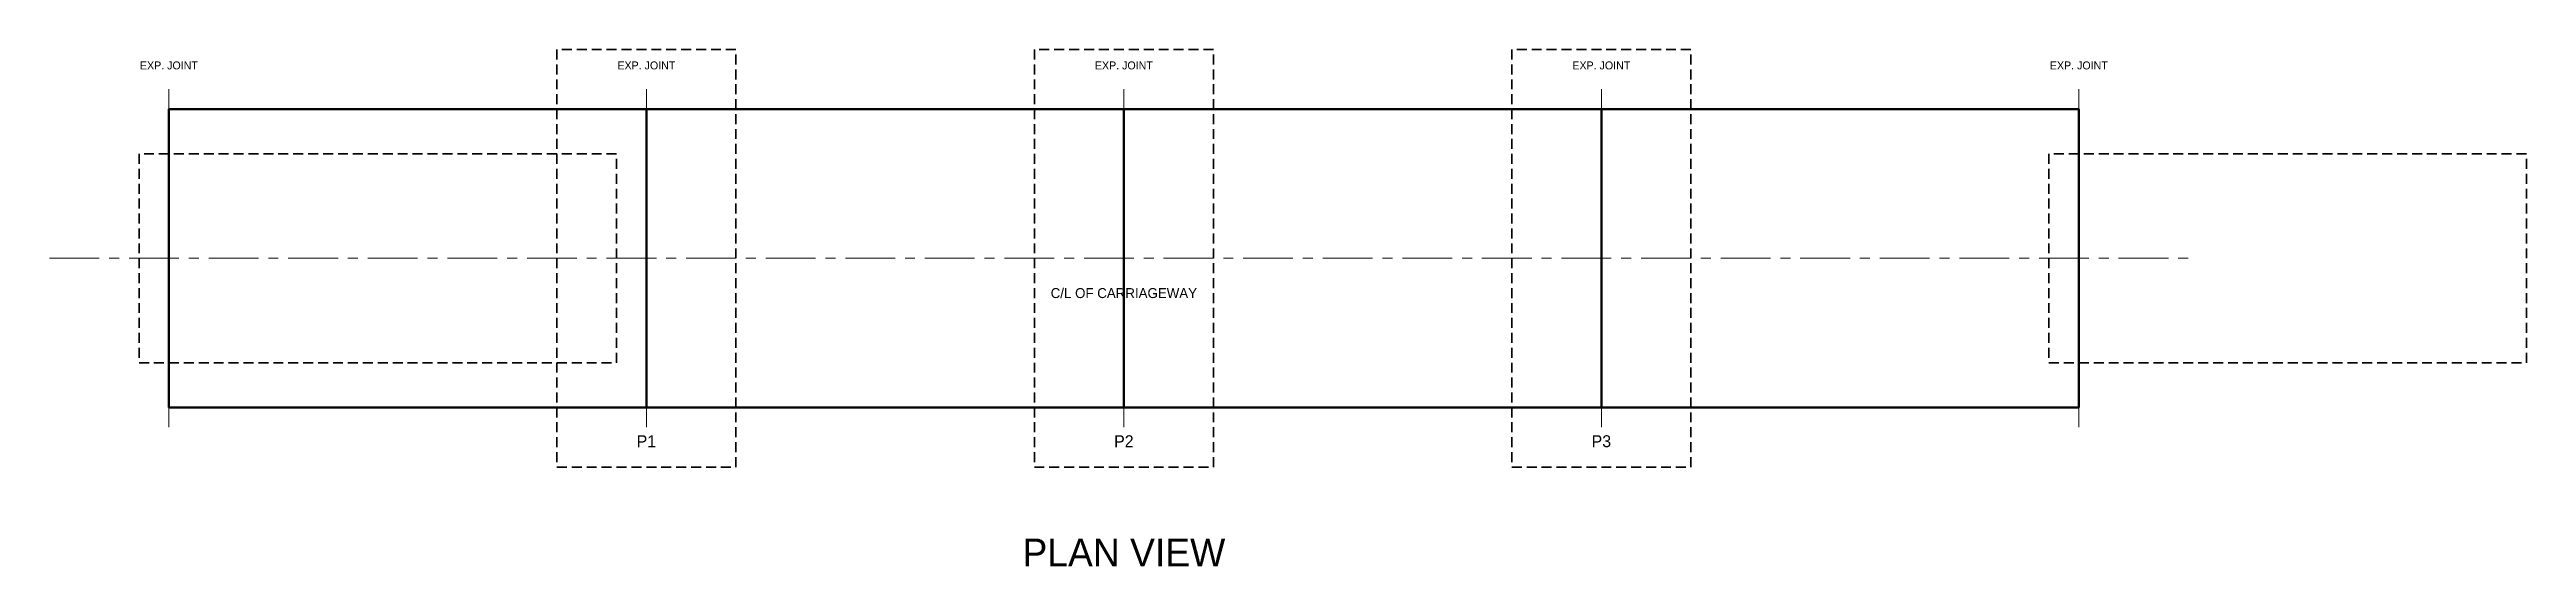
# Model space of a CAD drawing. Header units: metres. Extents: x -26 to 72, y -14 to 133.
# Drawn here: x -3 to 59.2, y -14 to -1 of the extents above.
import ezdxf
from ezdxf.enums import TextEntityAlignment as Align

# ---------------------------------------------------------------- set-up
doc = ezdxf.new("R2010")
doc.units = ezdxf.units.M
doc.linetypes.add('CENTER', pattern=[2, 1.25, -0.25, 0.25, -0.25])
doc.linetypes.add('HIDDEN', pattern=[0.375, 0.25, -0.125])
for name, color, linetype, lineweight in [('A-DIM', 1, 'CONTINUOUS', 18), ('A-GRID', 8, 'CENTER', 15), ('A-TEXT', 7, 'CONTINUOUS', 18), ('S-ABUT', 5, 'CONTINUOUS', 50), ('S-DECK', 4, 'CONTINUOUS', 50), ('S-FNDTN', 2, 'HIDDEN', 35), ('S-PIER', 3, 'CONTINUOUS', 50)]:
    doc.layers.add(name, color=color, linetype=linetype, lineweight=lineweight)

msp = doc.modelspace()

# ---------------------------------------------------------------- linework, layer by layer
at = {"layer": 'A-DIM', "linetype": 'CONTINUOUS'}
for p, q in [((0, -10.5), (0, -2)), ((12, -10.5), (12, -2)), ((24, -10.5), (24, -2)), ((36, -10.5), (36, -2)), ((48, -10.5), (48, -2))]:
    msp.add_line(p, q, dxfattribs=at)
at = {"layer": 'A-GRID', "linetype": 'CENTER'}
msp.add_line((-3, -6.25), (51, -6.25), dxfattribs=at)
at = {"layer": 'S-ABUT', "linetype": 'CONTINUOUS'}
for p, q in [((0, -10), (0, -2.5)), ((48, -10), (48, -2.5))]:
    msp.add_line(p, q, dxfattribs=at)
at = {"layer": 'S-DECK', "linetype": 'CONTINUOUS'}
msp.add_lwpolyline([(0, -10), (48, -10), (48, -2.5), (0, -2.5)], close=True, dxfattribs=at)
at = {"layer": 'S-FNDTN', "linetype": 'HIDDEN'}
for points in [[(9.75, -11.5), (14.25, -11.5), (14.25, -1), (9.75, -1)], [(21.75, -11.5), (26.25, -11.5), (26.25, -1), (21.75, -1)], [(33.75, -11.5), (38.25, -11.5), (38.25, -1), (33.75, -1)], [(-0.75, -8.875), (11.25, -8.875), (11.25, -3.625), (-0.75, -3.625)], [(47.25, -8.875), (59.25, -8.875), (59.25, -3.625), (47.25, -3.625)]]:
    msp.add_lwpolyline(points, close=True, dxfattribs=at)
at = {"layer": 'S-PIER', "linetype": 'CONTINUOUS'}
for p, q in [((12, -10), (12, -2.5)), ((24, -10), (24, -2.5)), ((36, -10), (36, -2.5))]:
    msp.add_line(p, q, dxfattribs=at)

# ---------------------------------------------------------------- texts
at = {"layer": 'A-DIM'}
for p in [(0, -1.5), (12, -1.5), (24, -1.5), (36, -1.5), (48, -1.5)]:
    msp.add_text('EXP. JOINT', height=0.2, dxfattribs=at).set_placement(p, align=Align.CENTER)
at = {"layer": 'A-GRID'}
msp.add_text('C/L OF CARRIAGEWAY', height=0.25, dxfattribs=at).set_placement((24, -7.25), align=Align.CENTER)
at = {"layer": 'A-TEXT'}
for s, height, p in [('P1', 0.3, (12, -11)), ('P2', 0.3, (24, -11)), ('P3', 0.3, (36, -11)), ('PLAN VIEW', 0.7, (24, -14))]:
    msp.add_text(s, height=height, dxfattribs=at).set_placement(p, align=Align.CENTER)

doc.saveas('drawing.dxf')
